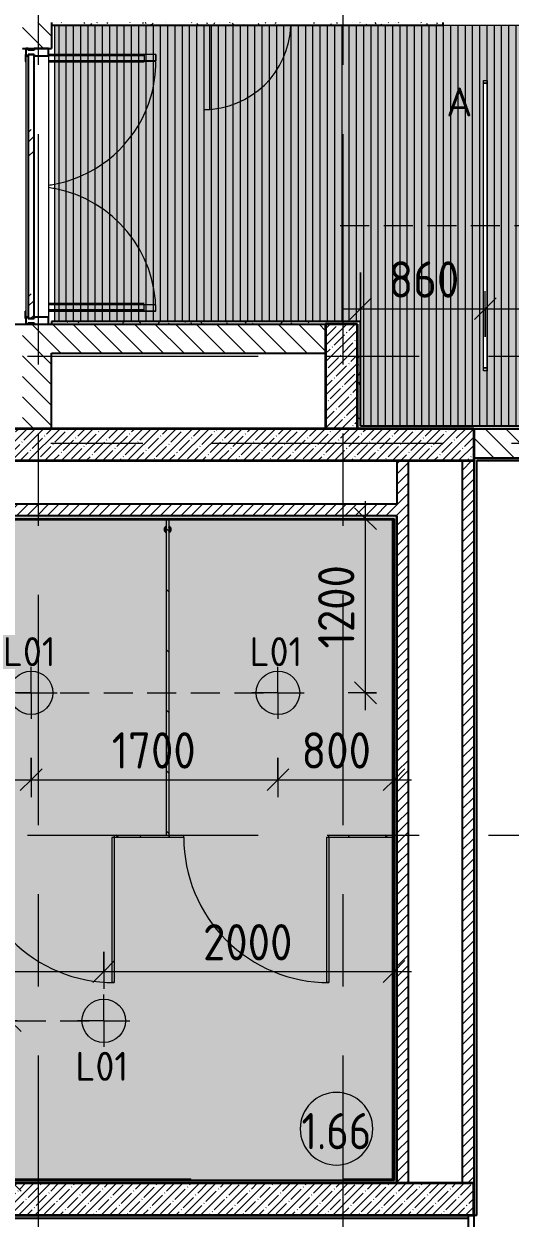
# Model space of a CAD drawing. Header units: millimetres. Extents: x 81425 to 274970, y -8553 to 29000.
# Drawn here: x 98510 to 101860, y 5160 to 13390 of the extents above; entities that cross this region are included whole.
import ezdxf

# ---------------------------------------------------------------- set-up
doc = ezdxf.new("R2010")
doc.units = ezdxf.units.MM
doc.linetypes.add('ADSK_Штрих_ш2 п1', pattern=[300, 200, -100])
doc.linetypes.add('Осевая', pattern=[3175, 635, -476.25, 1587.5, -476.25])
for name, color, linetype, lineweight in [('A-ANNO-DIMS', 7, 'Continuous', 9), ('A-ANNO-DIMS-100', 7, 'Continuous', 9), ('A-ANNO-NOTE', 7, 'Continuous', 9), ('A-AREA-IDEN', 7, 'Continuous', 9), ('A-CLNG-PATT', 7, 'Continuous', 9), ('A-DETL-2', 7, 'ADSK_Штрих_ш2 п1', 9), ('A-DETL-GENF', 7, 'Continuous', 9), ('A-DOOR', 7, 'Continuous', 9), ('A-DOOR-1', 7, 'Continuous', 13), ('A-GENM', 7, 'Continuous', 9), ('A-GLAZ-CURT', 7, 'Continuous', 9), ('A-GLAZ-CURT-1', 7, 'Continuous', 25), ('A-GLAZ-CWMG', 7, 'Continuous', 9), ('A-GLAZ-CWMG-1', 7, 'Continuous', 25), ('A-WALL', 7, 'Continuous', 9), ('E-LITE-EQPM-IDEN', 7, 'Continuous', 9), ('I-WALL', 7, 'Continuous', 9), ('Оси-2', 7, 'Осевая', 9)]:
    doc.layers.add(name, color=color, linetype=linetype, lineweight=lineweight)
for name, color, linetype, lineweight, true_color in [('A-CLNG-1', 7, 'Continuous', 9, 0xc0c0c0), ('A-WALL-1', 7, 'Continuous', 35, 0x3c3c3c), ('A-WALL-2', 7, 'Continuous', 25, 0x3c3c3c), ('A-WALL-FNSH-2', 7, 'Continuous', 13, 0x3c3c3c), ('E-LITE-EQPM-1', 1, 'Continuous', 9, 0xff0000), ('G-ANNO-TEXT-1', 1, 'Continuous', 9, 0xff0000)]:
    doc.layers.add(name, color=color, linetype=linetype, lineweight=lineweight, true_color=true_color)
doc.layers.add('A-CLNG-PATT-1', color=7, linetype='Continuous', lineweight=9, transparency=1)
doc.styles.add('GOST Common', font='GOST_Common.ttf', dxfattribs={"height": 200})
doc.styles.add('GOST Common_1', font='GOST_Common.ttf', dxfattribs={"width": 0.9, "height": 250})
doc.styles.add('ISOCPEUR', font='isocpeur.ttf', dxfattribs={"width": 0.9, "height": 250})
doc.styles.add('ISOCPEUR_1', font='isocpeur.ttf', dxfattribs={"height": 200})
doc.dimstyles.new('ISO-2_5_0_9К_БОЛЬШОЙ_1', dxfattribs={"dimscale": 304.8, "dimtxt": 248.995294, "dimasz": 0.492126, "dimexe": 0.393701, "dimexo": 0.984252, "dimgap": 0, "dimtad": 1, "dimdec": 0, "dimrnd": 10, "dimzin": 0, "dimdsep": 46, "dimtxsty": 'ISOCPEUR', "dimblk1": 'OBLIQUE', "dimblk2": 'OBLIQUE', "dimsah": 1, "dimcen": 0.09, "dimdle": 0.393701, "dimazin": 0, "dimtfac": 1, "dimtdec": 4, "dimtix": 1, "dimtmove": 0, "dimatfit": 3, "dimfxl": 1, "dimtvp": 1, "dimtolj": 1, "dimtzin": 0, "dimarcsym": 2})
pattern_1 = [(45, (0, 0), (-35.35534, 35.35534), [])]
pattern_2 = [(135, (0, 0), (-70.71068, -70.71068), [])]
pattern_3 = [(45, (0, 0), (-57.024626, 57.024626), []), (45, (57.025, 0), (-57.024626, 57.024626), [100.806, -20.161, 3.353, -16.808])]
pattern_4 = [(288.435, (99033.21, 7791), (416.50086, -832.99954), [158.05, -1159.038]), (319.399, (99083.19, 7641.06), (2499.010644, -2082.486787), [76.799, -3763.143]), (316.848, (98725, 7591.08), (6247.5402574, -5830.957739), [182.691, -8951.868]), (289.983, (98858.28, 7466.13), (1249.49393, -3332.002656), [97.5, -4777.508]), (270, (98891.6, 7791), (416.5, -416.5), [83.3, -333.2]), (298.443, (98891.6, 7707.7), (-2915.5071394, 5414.4962996), [227.365, -11140.87]), (264.289, (98999.89, 7507.78), (416.5263, 3748.496867), [83.716, -4102.058]), (309.806, (98991.56, 7424.48), (-1666.01521, 2082.48651), [65.059, -3187.91])]
pattern_5 = [(0, (0, 0), (121.92, 30.48), [10.058, -81.382, 10.058, -81.382, -487.68]), (0, (0, 0), (121.92, 30.48), [-182.88, 10.058, -172.822, 10.058, -81.382, -213.36]), (0, (0, 0), (121.92, 30.48), [-457.2, 10.058, -50.902, 10.058, -142.342]), (120, (45.72, 15.24), (-87.356454, 90.345817), [10.058, -81.382, 10.058, -81.382, -487.68]), (120, (45.72, 15.24), (-87.356454, 90.345817), [-182.88, 10.058, -172.822, 10.058, -81.382, -213.36]), (120, (45.72, 15.24), (-87.356454, 90.345817), [-457.2, 10.058, -50.902, 10.058, -142.342]), (240, (60.96, 76.2), (-34.563546, -120.825817), [10.058, -81.382, 10.058, -81.382, -487.68]), (240, (60.96, 76.2), (-34.563546, -120.825817), [-182.88, 10.058, -172.822, 10.058, -81.382, -213.36]), (240, (60.96, 76.2), (-34.563546, -120.825817), [-457.2, 10.058, -50.902, 10.058, -142.342])]

# ---------------------------------------------------------------- blocks, each defined once
blk = doc.blocks.new('131_Сантехническая перегородка_Дверь МГН - СД-1-30883454-План расстановки осветительного оборудования 1 этажа в осях 23-33')
at = {"layer": 'A-DOOR'}
h = blk.add_hatch(dxfattribs=at)
h.set_pattern_fill('FP_7', color=256, style=0, pattern_type=2)
h.set_pattern_definition(pattern_4)
h.paths.add_polyline_path([(1390, 8), (1010, 8), (1010, -8), (1390, -8)])
at = {"layer": 'A-GENM'}
h = blk.add_hatch(dxfattribs=at)
h.set_pattern_fill('FP_7', color=256, style=0, pattern_type=2)
h.set_pattern_definition(pattern_4)
h.paths.add_polyline_path([(-6, 8), (-370, 8), (-370, -8), (10, -8), (10, 8)])
at = {"layer": 'A-DOOR'}
for p, q in [((10, 1008), (26, 1008)), ((10, 8), (10, 1008)), ((26, 8), (26, 1008)), ((10, 8), (26, 8))]:
    blk.add_line(p, q, dxfattribs=at)
blk.add_arc((10, 8), 1000, 360, 90, dxfattribs=at)
at = {"layer": 'A-GENM'}
for p, q in [((-370, 8), (10, 8)), ((-370, -8), (-370, 8)), ((10, -8), (10, 8)), ((1010, 8), (1390, 8)), ((1010, -8), (1010, 8)), ((1390, -8), (1390, 8)), ((10, -8), (-370, -8)), ((1390, -8), (1010, -8))]:
    blk.add_line(p, q, dxfattribs=at)
blk = doc.blocks.new('110_Дверь_СКБ_1Ст - д-18 700x2100h_Технический шкаф ЭОМ и СС-23279316-План расстановки осветительного оборудования 1 этажа в осях 23-33')
at = {"layer": 'A-DOOR'}
blk.add_arc((312.5, 110), 600, 90, 178.08041, dxfattribs=at)
at = {"layer": 'A-DOOR-1'}
for p, q in [((312.5, 710), (272.5, 710)), ((272.5, 710), (272.5, 130)), ((312.5, 130), (312.5, 710))]:
    blk.add_line(p, q, dxfattribs=at)
blk = doc.blocks.new('131_Сантехническая перегородка 7 - СП-1-V38-План расстановки осветительного оборудования 1 этажа в осях 23-33')
at = {"layer": 'A-GENM'}
h = blk.add_hatch(dxfattribs=at)
h.set_pattern_fill('FP_55', color=256, style=0, pattern_type=2)
h.set_pattern_definition([(198.435, (9964.92, -99391.71), (-832.99954, -416.50086), [158.05, -1159.038]), (229.399, (9814.98, -99441.69), (-2082.486787, -2499.010644), [76.799, -3763.143]), (226.848, (9765, -99083.5), (-5830.957739, -6247.5402574), [182.691, -8951.868]), (199.983, (9640.05, -99216.78), (-3332.002656, -1249.49393), [97.5, -4777.508]), (180, (9964.9, -99250.1), (-416.5, -416.5), [83.3, -333.2]), (208.443, (9881.62, -99250.1), (5414.4962996, 2915.5071394), [227.365, -11140.87]), (174.289, (9681.7, -99358.39), (3748.496867, -416.5263), [83.716, -4102.058]), (219.806, (9598.4, -99350.06), (2082.48651, 1666.01521), [65.059, -3187.91])])
h.paths.add_polyline_path([(2165.9, -8), (2165.9, 8), (45.9, 8), (45.9, -8), (2161, -8)])
for p, q in [((-4.1, 8), (45.9, 8)), ((45.9, 8), (2165.9, 8)), ((45.9, -8), (-4.1, -8)), ((2165.9, -8), (45.9, -8))]:
    blk.add_line(p, q, dxfattribs=at)
at = {"layer": 'A-GENM', "flags": 128}
for points in [[(71.5, 8), (71.1, 8.5), (70.8, 9), (70.4, 9.5), (70, 9.9), (69.6, 10.4), (69.2, 10.8), (68.8, 11.2), (68.3, 11.6), (67.8, 12), (67.3, 12.3), (66.8, 12.7), (66.3, 13), (65.8, 13.3), (65.3, 13.6), (64.7, 13.8), (64.2, 14), (63.6, 14.3), (63, 14.4), (62.4, 14.6), (61.9, 14.7), (61.3, 14.9), (60.7, 14.9), (60.1, 15), (59.5, 15.1), (58.9, 15.1), (58.3, 15.1), (57.7, 15), (57.1, 15), (56.5, 14.9), (55.9, 14.8), (55.3, 14.7), (54.7, 14.5), (54.1, 14.4), (53.5, 14.2), (53, 13.9), (52.4, 13.7), (51.9, 13.4), (51.4, 13.2), (50.8, 12.9), (50.3, 12.5), (49.8, 12.2), (49.3, 11.8), (48.9, 11.4), (48.4, 11), (48, 10.6), (47.6, 10.2), (47.2, 9.7), (46.8, 9.3), (46.4, 8.8), (46.1, 8.3), (45.9, 8)], [(45.9, -8), (46.3, -8.5), (46.6, -9), (47, -9.5), (47.4, -9.9), (47.8, -10.4), (48.2, -10.8), (48.6, -11.2), (49.1, -11.6), (49.6, -12), (50, -12.3), (50.5, -12.7), (51.1, -13), (51.6, -13.3), (52.1, -13.6), (52.7, -13.8), (53.2, -14), (53.8, -14.3), (54.4, -14.4), (54.9, -14.6), (55.5, -14.7), (56.1, -14.9), (56.7, -14.9), (57.3, -15), (57.9, -15.1), (58.5, -15.1), (59.1, -15.1), (59.7, -15), (60.3, -15), (60.9, -14.9), (61.5, -14.8), (62.1, -14.7), (62.7, -14.5), (63.3, -14.4), (63.8, -14.2), (64.4, -13.9), (65, -13.7), (65.5, -13.4), (66, -13.2), (66.6, -12.9), (67.1, -12.5), (67.6, -12.2), (68, -11.8), (68.5, -11.4), (69, -11), (69.4, -10.6), (69.8, -10.2), (70.2, -9.7), (70.6, -9.3), (70.9, -8.8), (71.3, -8.3), (71.5, -8)]]:
    blk.add_lwpolyline(points, dxfattribs=at)
at = {"layer": 'A-GENM'}
for radius, start, end in [(24.6, 19.91127, 160.08873), (17.6, 28.97309, 151.02691), (15.1, 78.86994, 146.21892), (15.1, 33.78108, 53.12397), (24.6, 199.91127, 340.08873), (17.6, 208.97309, 331.02691), (15.1, 213.78108, 233.12397), (15.1, 258.86994, 326.21892)]:
    blk.add_arc((58.7, 0), radius, start, end, dxfattribs=at)
blk = doc.blocks.new('131_Сантехническая перегородка_Дверь МГН 2 - СД-1-30897608-План расстановки осветительного оборудования 1 этажа в осях 23-33')
at = {"layer": 'A-DOOR'}
h = blk.add_hatch(dxfattribs=at)
h.set_pattern_fill('FP_58', color=256, style=0, pattern_type=2)
h.set_pattern_definition([(288.435, (100513.21, 7791), (416.50086, -832.99954), [158.05, -1159.038]), (319.399, (100563.19, 7641.06), (2499.010644, -2082.486787), [76.799, -3763.143]), (316.848, (100205, 7591.08), (6247.5402574, -5830.957739), [182.691, -8951.868]), (289.983, (100338.28, 7466.13), (1249.49393, -3332.002656), [97.5, -4777.508]), (270, (100371.6, 7791), (416.5, -416.5), [83.3, -333.2]), (298.443, (100371.6, 7707.7), (-2915.5071394, 5414.4962996), [227.365, -11140.87]), (264.289, (100479.89, 7507.78), (416.5263, 3748.496867), [83.716, -4102.058]), (309.806, (100471.56, 7424.48), (-1666.01521, 2082.48651), [65.059, -3187.91])])
h.paths.add_polyline_path([(-427.5, 8), (-427.5, -8), (10, -8), (10, 8)])
for p, q in [((10, 1008), (26, 1008)), ((10, 8), (10, 1008)), ((26, 8), (26, 1008)), ((10, 8), (26, 8))]:
    blk.add_line(p, q, dxfattribs=at)
blk.add_arc((10, 8), 1000, 360, 90, dxfattribs=at)
at = {"layer": 'A-GENM'}
for p, q in [((-427.5, 8), (10, 8)), ((10, 8), (10, -8)), ((1010, 8), (1110, 8)), ((1010, 8), (1010, -8)), ((1110, 8), (1110, -8)), ((10, -8), (-427.5, -8)), ((1110, -8), (1010, -8))]:
    blk.add_line(p, q, dxfattribs=at)
blk = doc.blocks.new('Дверь_Витражная_остекление_ - ВВ-7 остекление-32349468-План расстановки осветительного оборудования 1 этажа в осях 23-33')
at = {"layer": 'A-DETL-GENF'}
for p, q in [((-910, 17), (-910, 20)), ((-910, 20), (-860, 20)), ((-860, 20), (-910, 20)), ((-910, 20), (-910, 17)), ((-860, 20), (-860, 17)), ((-860, 17), (-860, 20)), ((910, 20), (860, 20)), ((860, 20), (860, 17)), ((910, 20), (860, 20)), ((860, 20), (860, 17)), ((910, 17), (910, 20)), ((910, 17), (910, 20)), ((-860, -180.4), (-860, -140)), ((-860, -140), (-860, -180.4)), ((-850, -180.4), (-850, -140)), ((-815, -180.4), (-815, -140)), ((-815, -180.4), (-815, -140)), ((-806, -180.4), (-806, -140)), ((856, -180.4), (856, -140)), ((865, -180.4), (865, -140)), ((865, -140), (865, -180.4)), ((900, -180.4), (900, -140)), ((910, -180.4), (910, -140)), ((910, -180.4), (910, -140)), ((-860, -880), (-860, -180.4)), ((-860, -180.4), (-860, -880)), ((-850, -800), (-850, -180.4)), ((-815, -880), (-815, -180.4)), ((-815, -880), (-815, -180.4)), ((-806, -800), (-806, -180.4)), ((856, -800), (856, -180.4)), ((865, -880), (865, -180.4)), ((865, -180.4), (865, -880)), ((900, -800), (900, -180.4)), ((910, -880), (910, -180.4)), ((910, -880), (910, -180.4)), ((-860, -800), (-815, -800)), ((910, -800), (865, -800)), ((-860, -880), (-815, -880)), ((-860, -880), (-815, -880)), ((910, -880), (865, -880)), ((865, -880), (910, -880))]:
    blk.add_line(p, q, dxfattribs=at)
at = {"layer": 'A-DOOR'}
for p, q in [((-860, -180.4), (-860, -140)), ((860, -180.4), (860, -140)), ((-860, -880), (-860, -180.4)), ((860, -880), (860, -180.4))]:
    blk.add_line(p, q, dxfattribs=at)
for centre, start, end in [((-860, -20), 349.22305, 351.978), ((860, -20), 188.022, 190.77695), ((-860, -20), 270, 349.22305), ((860, -20), 190.77695, 196.36364), ((860, -20), 196.36364, 253.63636), ((860, -20), 253.63636, 270)]:
    blk.add_arc(centre, 860, start, end, dxfattribs=at)
blk = doc.blocks.new('Прямоугольный импост - Импост структурный с накладкой - 160мм Темный-32349419-План расстановки осветительного оборудования 1 этажа в осях 23-33')
at = {"layer": 'A-GLAZ-CWMG-1'}
for p, q in [((0, 17), (-50, 17)), ((-50, 17), (-50, 0)), ((-50, 0), (-40, 0)), ((-40, 0), (-40, -40)), ((-10, -40), (-10, 0)), ((-10, 0), (0, 0)), ((0, 0), (0, 17)), ((-40, -40), (-50, -40)), ((-50, -40), (-50, -140)), ((0, -40), (-10, -40)), ((0, -140), (0, -40)), ((-50, -140), (0, -140))]:
    blk.add_line(p, q, dxfattribs=at)
blk = doc.blocks.new('Системная панель - Стекло - 40мм-32349569-План расстановки осветительного оборудования 1 этажа в осях 23-33')
at = {"layer": 'A-GLAZ-CURT'}
h = blk.add_hatch(dxfattribs=at)
h.set_pattern_fill('FP_61', color=256, style=0, pattern_type=2)
h.set_pattern_definition([(135, (12170, -98639.58), (-282.8427, -282.8427), [200, -600]), (135, (12270, -98839.58), (-282.8427, -282.8427), [600, -200]), (135, (12370, -98439.58), (-282.8427, -282.8427), [200, -600])])
h.paths.add_polyline_path([(910, 40), (-910, 40), (-910, 0), (910, 0)])
at = {"layer": 'A-GLAZ-CURT-1'}
for p, q in [((910, 40), (-910, 40)), ((-910, 40), (-910, 0)), ((-910, 0), (910, 0)), ((910, 0), (910, 40))]:
    blk.add_line(p, q, dxfattribs=at)
blk = doc.blocks.new('Прямоугольный импост - Импост структурный с накладкой - 160мм Темный-31922943-План расстановки осветительного оборудования 1 этажа в осях 23-33')
at = {"layer": 'A-GLAZ-CWMG-1'}
for p, q in [((-50, 0), (-50, 17)), ((-50, 17), (0, 17)), ((-40, 0), (-50, 0)), ((-40, -40), (-40, 0)), ((0, 0), (-10, 0)), ((-10, 0), (-10, -40)), ((0, 17), (0, 0)), ((-50, -140), (-50, -40)), ((-50, -40), (-40, -40)), ((-10, -40), (0, -40)), ((0, -40), (0, -140)), ((0, -140), (-50, -140))]:
    blk.add_line(p, q, dxfattribs=at)
blk = doc.blocks.new('Прямоугольный импост - Импост структурный с накладкой - 160мм Темный-31920698-План расстановки осветительного оборудования 1 этажа в осях 23-33')
at = {"layer": 'A-GLAZ-CWMG'}
for p, q in [((98522.6, 13170), (98522.6, 11370)), ((98679.6, 13170), (98679.6, 11370))]:
    blk.add_line(p, q, dxfattribs=at)
blk = doc.blocks.new('Downlight - Strip - 2000 мм-27655400-План расстановки осветительного оборудования 1 этажа в осях 23-33')
at = {"layer": 'E-LITE-EQPM-1'}
for p, q in [((-1000, -231.3), (-1000, -205.9)), ((-1000, -205.9), (-980.9, -205.9)), ((-980.9, -231.3), (-1000, -231.3)), ((-980.9, -231.3), (-980.9, -205.9)), ((-980.9, -205.9), (981, -205.9)), ((-980.9, -205.9), (-980.9, -231.3)), ((-980.9, -231.3), (-980.9, -205.9)), ((-980.9, -205.9), (981, -205.9)), ((981, -231.3), (-980.9, -231.3)), ((981, -231.3), (-980.9, -231.3)), ((981, -205.9), (981, -231.3)), ((981, -231.3), (981, -205.9)), ((981, -205.9), (1000, -205.9)), ((981, -205.9), (981, -231.3)), ((1000, -231.3), (981, -231.3)), ((1000, -205.9), (1000, -231.3))]:
    blk.add_line(p, q, dxfattribs=at)
blk = doc.blocks.new('DIMBLOCK111-План расстановки осветительного оборудования 1 этажа в осях 23-33')
at = {"layer": 'A-ANNO-DIMS-100'}
for p, q in [((96360, 6995.4), (96360, 6739.6)), ((96360, 6859.6), (96360, 6995.4)), ((99060, 6995.4), (99060, 6739.6)), ((99060, 6859.6), (99060, 6995.4)), ((96360, 6859.6), (99060, 6859.6))]:
    blk.add_line(p, q, dxfattribs=at)
at = {"layer": 'A-ANNO-DIMS-100', "lineweight": 20}
for p, q in [((96360, 6859.6), (96435, 6934.6)), ((99060, 6859.6), (99135, 6934.6)), ((96360, 6859.6), (96285, 6784.6)), ((99060, 6859.6), (98985, 6784.6))]:
    blk.add_line(p, q, dxfattribs=at)
at = {"layer": 'A-ANNO-DIMS-100', "color": 0, "insert": (97394, 7186.2), "char_height": 250, "width": 758.478, "attachment_point": 1, "line_spacing_factor": 1.149209, "style": 'ISOCPEUR'}
blk.add_mtext('2700', dxfattribs=at)
blk = doc.blocks.new('_Oblique')
at = {"color": 0, "linetype": 'ByBlock', "lineweight": -2}
blk.add_line((-0.5, -0.5), (0.5, 0.5), dxfattribs=at)
blk = doc.blocks.new('DIMBLOCK112-План расстановки осветительного оборудования 1 этажа в осях 23-33')
at = {"layer": 'A-ANNO-DIMS-100'}
for p, q in [((99060, 6995.4), (99060, 6739.6)), ((99060, 6859.6), (99060, 6995.4)), ((101060, 6665.6), (101060, 6979.6)), ((99060, 6859.6), (101180, 6859.6)), ((101060, 6859.6), (101060, 6665.6))]:
    blk.add_line(p, q, dxfattribs=at)
at = {"layer": 'A-ANNO-DIMS-100', "lineweight": 20}
for p, q in [((99060, 6859.6), (99135, 6934.6)), ((101060, 6859.6), (101135, 6934.6)), ((99060, 6859.6), (98985, 6784.6)), ((101060, 6859.6), (100985, 6784.6))]:
    blk.add_line(p, q, dxfattribs=at)
at = {"layer": 'A-ANNO-DIMS-100', "color": 0, "insert": (99744, 7186.2), "char_height": 250, "width": 758.478, "attachment_point": 1, "line_spacing_factor": 1.149209, "style": 'ISOCPEUR'}
blk.add_mtext('2000', dxfattribs=at)
blk = doc.blocks.new('DIMBLOCK115-План расстановки осветительного оборудования 1 этажа в осях 23-33')
at = {"layer": 'A-ANNO-DIMS-100'}
for p, q in [((96860, 8332.5), (96860, 8061.4)), ((96860, 8181.4), (96860, 8332.5)), ((98560, 8332.5), (98560, 8061.4)), ((98560, 8181.4), (98560, 8332.5)), ((96860, 8181.4), (98560, 8181.4))]:
    blk.add_line(p, q, dxfattribs=at)
at = {"layer": 'A-ANNO-DIMS-100', "lineweight": 20}
for p, q in [((96860, 8181.4), (96935, 8256.4)), ((98560, 8181.4), (98635, 8256.4)), ((96860, 8181.4), (96785, 8106.4)), ((98560, 8181.4), (98485, 8106.4))]:
    blk.add_line(p, q, dxfattribs=at)
at = {"layer": 'A-ANNO-DIMS-100', "color": 0, "insert": (97415.5, 8508), "char_height": 250, "width": 706.764, "attachment_point": 1, "line_spacing_factor": 1.149209, "style": 'ISOCPEUR'}
blk.add_mtext('1700', dxfattribs=at)
blk = doc.blocks.new('DIMBLOCK116-План расстановки осветительного оборудования 1 этажа в осях 23-33')
at = {"layer": 'A-ANNO-DIMS-100'}
for p, q in [((98560, 8332.5), (98560, 8061.4)), ((98560, 8181.4), (98560, 8332.5)), ((100260, 8332.5), (100260, 8061.4)), ((100260, 8181.4), (100260, 8332.5)), ((98560, 8181.4), (100260, 8181.4))]:
    blk.add_line(p, q, dxfattribs=at)
at = {"layer": 'A-ANNO-DIMS-100', "lineweight": 20}
for p, q in [((98560, 8181.4), (98635, 8256.4)), ((100260, 8181.4), (100335, 8256.4)), ((98560, 8181.4), (98485, 8106.4)), ((100260, 8181.4), (100185, 8106.4))]:
    blk.add_line(p, q, dxfattribs=at)
at = {"layer": 'A-ANNO-DIMS-100', "color": 0, "insert": (99115.5, 8508), "char_height": 250, "width": 706.764, "attachment_point": 1, "line_spacing_factor": 1.149209, "style": 'ISOCPEUR'}
blk.add_mtext('1700', dxfattribs=at)
blk = doc.blocks.new('DIMBLOCK117-План расстановки осветительного оборудования 1 этажа в осях 23-33')
at = {"layer": 'A-ANNO-DIMS-100'}
for p, q in [((100260, 8332.5), (100260, 8061.4)), ((100260, 8181.4), (100260, 8332.5)), ((101060, 7987.4), (101060, 8301.4)), ((100260, 8181.4), (101180, 8181.4)), ((101060, 8181.4), (101060, 7987.4))]:
    blk.add_line(p, q, dxfattribs=at)
at = {"layer": 'A-ANNO-DIMS-100', "lineweight": 20}
for p, q in [((100260, 8181.4), (100335, 8256.4)), ((101060, 8181.4), (101135, 8256.4)), ((100260, 8181.4), (100185, 8106.4)), ((101060, 8181.4), (100985, 8106.4))]:
    blk.add_line(p, q, dxfattribs=at)
at = {"layer": 'A-ANNO-DIMS-100', "color": 0, "insert": (100423, 8508), "char_height": 250, "width": 568.858, "attachment_point": 1, "line_spacing_factor": 1.149209, "style": 'ISOCPEUR'}
blk.add_mtext('800', dxfattribs=at)
blk = doc.blocks.new('DIMBLOCK118-План расстановки осветительного оборудования 1 этажа в осях 23-33')
at = {"layer": 'A-ANNO-DIMS-100', "lineweight": 20}
for p, q in [((98415.4, 6520), (98340.4, 6595)), ((98415.4, 6520), (98490.4, 6445)), ((98415.4, 5420), (98340.4, 5495)), ((98415.4, 5420), (98490.4, 5345))]:
    blk.add_line(p, q, dxfattribs=at)
at = {"layer": 'A-ANNO-DIMS-100'}
for p, q in [((98415.4, 6640), (98415.4, 5300)), ((98462.5, 6520), (98295.4, 6520)), ((98415.4, 6520), (98462.5, 6520)), ((98221.4, 5420), (98535.4, 5420)), ((98415.4, 5420), (98221.4, 5420))]:
    blk.add_line(p, q, dxfattribs=at)
at = {"layer": 'A-ANNO-DIMS-100', "color": 0, "insert": (98088.7, 5697.1), "char_height": 250, "width": 655.049, "attachment_point": 1, "rotation": 90, "line_spacing_factor": 1.149209, "style": 'ISOCPEUR'}
blk.add_mtext('1100', dxfattribs=at)
blk = doc.blocks.new('DIMBLOCK119-План расстановки осветительного оборудования 1 этажа в осях 23-33')
at = {"layer": 'A-ANNO-DIMS-100', "lineweight": 20}
for p, q in [((100863.6, 9980), (100788.6, 10055)), ((100863.6, 9980), (100938.6, 9905)), ((100863.6, 8780), (100788.6, 8855)), ((100863.6, 8780), (100938.6, 8705))]:
    blk.add_line(p, q, dxfattribs=at)
at = {"layer": 'A-ANNO-DIMS-100'}
for p, q in [((100863.6, 8660), (100863.6, 10100)), ((101057.5, 9980), (100743.6, 9980)), ((100863.6, 9980), (101057.5, 9980)), ((100938.3, 8780), (100743.6, 8780)), ((100863.6, 8780), (100938.3, 8780))]:
    blk.add_line(p, q, dxfattribs=at)
at = {"layer": 'A-ANNO-DIMS-100', "color": 0, "insert": (100537, 9085.5), "char_height": 250, "width": 706.764, "attachment_point": 1, "rotation": 90, "line_spacing_factor": 1.149209, "style": 'ISOCPEUR'}
blk.add_mtext('1200', dxfattribs=at)
blk = doc.blocks.new('Марка_Помещения - Номер-25198446-План расстановки осветительного оборудования 1 этажа в осях 23-33')
at = {"layer": 'A-AREA-IDEN'}
for start, end in [(360, 180), (180, 360)]:
    blk.add_arc((0, 0), 2.5, start, end, dxfattribs=at)
blk = doc.blocks.new('DIMBLOCK145-План расстановки осветительного оборудования 1 этажа в осях 23-33')
at = {"layer": 'A-ANNO-DIMS-100'}
for p, q in [((100830, 11677.1), (100830, 11306.9)), ((100830, 11426.9), (100830, 11677.1)), ((101689, 11232.9), (101689, 11546.9)), ((100710, 11426.9), (101689, 11426.9)), ((101689, 11426.9), (101689, 11232.9))]:
    blk.add_line(p, q, dxfattribs=at)
at = {"layer": 'A-ANNO-DIMS-100', "lineweight": 20}
for p, q in [((100830, 11426.9), (100905, 11501.9)), ((101689, 11426.9), (101764, 11501.9)), ((100830, 11426.9), (100755, 11351.9)), ((101689, 11426.9), (101614, 11351.9))]:
    blk.add_line(p, q, dxfattribs=at)
at = {"layer": 'A-ANNO-DIMS-100', "color": 0, "insert": (101022.5, 11753.5), "char_height": 250, "width": 568.858, "attachment_point": 1, "line_spacing_factor": 1.149209, "style": 'ISOCPEUR'}
blk.add_mtext('860', dxfattribs=at)
blk = doc.blocks.new('DIMBLOCK146-План расстановки осветительного оборудования 1 этажа в осях 23-33')
at = {"layer": 'A-ANNO-DIMS-100'}
for p, q in [((101689, 11232.9), (101689, 11546.9)), ((105189, 11232.9), (105189, 11546.9)), ((101689, 11426.9), (105189, 11426.9)), ((101689, 11426.9), (101689, 11232.9)), ((105189, 11426.9), (105189, 11232.9))]:
    blk.add_line(p, q, dxfattribs=at)
at = {"layer": 'A-ANNO-DIMS-100', "lineweight": 20}
for p, q in [((101689, 11426.9), (101764, 11501.9)), ((105189, 11426.9), (105264, 11501.9)), ((101689, 11426.9), (101614, 11351.9)), ((105189, 11426.9), (105114, 11351.9))]:
    blk.add_line(p, q, dxfattribs=at)
at = {"layer": 'A-ANNO-DIMS-100', "color": 0, "insert": (103123, 11753.5), "char_height": 250, "width": 758.478, "attachment_point": 1, "line_spacing_factor": 1.149209, "style": 'ISOCPEUR'}
blk.add_mtext('3500', dxfattribs=at)

msp = doc.modelspace()

# ---------------------------------------------------------------- hatches: boundary and pattern name
at = {"layer": 'A-CLNG-PATT'}
h = msp.add_hatch(dxfattribs=at)
h.set_pattern_fill('FP_62', color=256, style=0, pattern_type=2)
h.set_pattern_definition([(270, (98801.686, 2746.686), (50, 3e-15), [])])
h.paths.add_polyline_path([(108676.3, 10620), (121190, 10621), (121189, 12430), (120360, 12430), (120359, 13380), (98720, 13380), (98720, 11340), (100829, 11340), (100830, 10620), (108467.7, 10620)])
h.paths.add_polyline_path([(119201.7, 11019.1), (119176.3, 11019.1), (119176.3, 12981), (119201.7, 12981), (119201.7, 12322.7)])
h.paths.add_polyline_path([(115701.7, 11019.1), (115676.3, 11019.1), (115676.3, 12981), (115701.7, 12981), (115701.7, 11998.3)])
h.paths.add_polyline_path([(112176.3, 11019.1), (112176.3, 12981), (112201.7, 12981), (112201.7, 11019.1)])
h.paths.add_polyline_path([(108676.3, 11019.1), (108676.3, 12981), (108701.7, 12981), (108701.7, 11019.1)])
h.paths.add_polyline_path([(105176.3, 11019.1), (105176.3, 12981), (105201.7, 12981), (105201.7, 11019.1)])
h.paths.add_polyline_path([(101676.3, 11019.1), (101676.3, 12981), (101701.7, 12981), (101701.7, 11019.1)])
at = {"layer": 'A-CLNG-PATT-1'}
h = msp.add_hatch(color=256, dxfattribs=at)
h.paths.add_polyline_path([(112462, 10620), (121190, 10621), (121189, 12430), (120360, 12430), (120359, 13380), (98720, 13380), (98720, 11340), (100829, 11340), (100830, 10620), (112201.7, 10620)])
h.paths.add_polyline_path([(119201.7, 11019.1), (119176.3, 11019.1), (119176.3, 12981), (119201.7, 12981), (119201.7, 11340)])
h.paths.add_polyline_path([(115701.7, 11019.1), (115676.3, 11019.1), (115676.3, 12981), (115701.7, 12981), (115701.7, 11340)])
h.paths.add_polyline_path([(112201.7, 11019.1), (112176.3, 11019.1), (112176.3, 12981), (112201.7, 12981), (112201.7, 11181.3)])
h.paths.add_polyline_path([(108676.3, 11019.1), (108676.3, 12981), (108701.7, 12981), (108701.7, 11019.1)])
h.paths.add_polyline_path([(105176.3, 11019.1), (105176.3, 12981), (105201.7, 12981), (105201.7, 11019.1)])
h.paths.add_polyline_path([(101676.3, 11019.1), (101676.3, 12981), (101701.7, 12981), (101701.7, 11019.1)])
msp.add_hatch(color=256, dxfattribs=at).paths.add_polyline_path([(98261.8, 5420), (101060, 5420), (101060, 9980), (94310, 9980), (94310, 8080), (94540, 8080), (94540, 5850), (95360, 5850), (95360, 5650), (97940, 5650), (97940, 5420)])
at = {"layer": 'I-WALL'}
h = msp.add_hatch(dxfattribs=at)
h.set_pattern_fill('FP_3', color=256, style=0, pattern_type=2)
h.set_pattern_definition(pattern_2)
h.paths.add_polyline_path([(98500, 10600), (98700, 10600), (98700, 11320), (98500, 11320), (98500, 11120)])
h.paths.add_polyline_path([(98700, 13220), (98700, 13400), (98500, 13400), (98500, 13220)])
h = msp.add_hatch(dxfattribs=at)
h.set_pattern_fill('FP_38', color=256, style=0, pattern_type=2)
h.set_pattern_definition(pattern_5)
h.paths.add_polyline_path([(101398, 13380), (101399, 13380), (101398, 13400), (98700, 13400), (98700, 13380), (101100, 13380)])
h = msp.add_hatch(dxfattribs=at)
h.set_pattern_fill('FP_38', color=256, style=0, pattern_type=2)
h.set_pattern_definition(pattern_5)
h.paths.add_polyline_path([(100809, 11320), (100809, 11340), (98700, 11340), (98700, 11320), (100479, 11320)])
h = msp.add_hatch(dxfattribs=at)
h.set_pattern_fill('FP_3', color=256, style=0, pattern_type=2)
h.set_pattern_definition(pattern_2)
h.paths.add_polyline_path([(100479, 11120), (100589, 11120), (100589, 11320), (98700, 11320), (98700, 11120), (99147.5, 11120)])
h = msp.add_hatch(dxfattribs=at)
h.set_pattern_fill('FP_1', color=256, style=0, pattern_type=2)
h.set_pattern_definition(pattern_3)
h.paths.add_polyline_path([(100809, 10600), (100809, 11320), (100589, 11320), (100589, 10600)])
h = msp.add_hatch(dxfattribs=at)
h.set_pattern_fill('FP_38', color=256, style=0, pattern_type=2)
h.set_pattern_definition(pattern_5)
h.paths.add_polyline_path([(100809, 10620), (100829, 10620), (100829, 11340), (100809, 11340), (100809, 11181.3)])
h = msp.add_hatch(dxfattribs=at)
h.set_pattern_fill('FP_38', color=256, style=0, pattern_type=2)
h.set_pattern_definition(pattern_5)
h.paths.add_polyline_path([(121190, 10600), (121190, 10620), (100809, 10620), (100809, 10600), (120450.8, 10600)])
h = msp.add_hatch(dxfattribs=at)
h.set_pattern_fill('FP_3', color=256, style=0, pattern_type=2)
h.set_pattern_definition(pattern_2)
h.paths.add_polyline_path([(107130, 10400), (107130, 10600), (101610, 10600), (101610, 10400), (105804.8, 10400)])
h.paths.add_polyline_path([(93821.7, 10400), (94210, 10400), (94210, 10600), (89610, 10600), (89610, 10400), (93156, 10400)])
h = msp.add_hatch(dxfattribs=at)
h.set_pattern_fill('FP_1', color=256, style=0, pattern_type=2)
h.set_pattern_definition(pattern_3)
h.paths.add_polyline_path([(101610, 10380), (101610, 10600), (94210, 10600), (94210, 10380), (100479, 10380)])
h = msp.add_hatch(dxfattribs=at)
h.set_pattern_fill('FP_2', color=256, style=0, pattern_type=2)
h.set_pattern_definition(pattern_1)
h.paths.add_polyline_path([(101080, 5400), (101160, 5400), (101160, 10380), (101080, 10380), (101080, 7527.7)])
h = msp.add_hatch(dxfattribs=at)
h.set_pattern_fill('FP_2', color=256, style=0, pattern_type=2)
h.set_pattern_definition(pattern_1)
h.paths.add_polyline_path([(101610, 5400), (101610, 10380), (101530, 10380), (101530, 5400)])
h = msp.add_hatch(dxfattribs=at)
h.set_pattern_fill('FP_38', color=256, style=0, pattern_type=2)
h.set_pattern_definition(pattern_5)
h.paths.add_polyline_path([(101630, 5180), (101630, 10400), (101610, 10400), (101610, 5180)])
h = msp.add_hatch(dxfattribs=at)
h.set_pattern_fill('FP_38', color=256, style=0, pattern_type=2)
h.set_pattern_definition(pattern_5)
h.paths.add_polyline_path([(107110, 10380), (107130, 10380), (107130, 10400), (101630, 10400), (101630, 10380), (107109.5, 10380)])
h = msp.add_hatch(dxfattribs=at)
h.set_pattern_fill('FP_2', color=256, style=0, pattern_type=2)
h.set_pattern_definition(pattern_1)
h.paths.add_polyline_path([(101080, 10000), (101080, 10080), (94290, 10080), (94290, 10000), (100479, 10000)])
h = msp.add_hatch(dxfattribs=at)
h.set_pattern_fill('FP_38', color=256, style=0, pattern_type=2)
h.set_pattern_definition(pattern_5)
h.paths.add_polyline_path([(101060, 9980), (101080, 9980), (101080, 10000), (94310, 10000), (94310, 9980), (100479, 9980)])
h = msp.add_hatch(dxfattribs=at)
h.set_pattern_fill('FP_38', color=256, style=0, pattern_type=2)
h.set_pattern_definition(pattern_5)
h.paths.add_polyline_path([(101080, 5420), (101080, 9980), (101060, 9980), (101060, 5420)])
h = msp.add_hatch(dxfattribs=at)
h.set_pattern_fill('FP_1', color=256, style=0, pattern_type=2)
h.set_pattern_definition(pattern_3)
h.paths.add_polyline_path([(101570, 5180), (101610, 5180), (101610, 5400), (94210, 5400), (94210, 5180), (100479, 5180)])
h = msp.add_hatch(dxfattribs=at)
h.set_pattern_fill('FP_38', color=256, style=0, pattern_type=2)
h.set_pattern_definition(pattern_5)
h.paths.add_polyline_path([(100479, 5400), (101080, 5400), (101080, 5420), (97920, 5420), (97920, 5400)])
h = msp.add_hatch(dxfattribs=at)
h.set_pattern_fill('FP_38', color=256, style=0, pattern_type=2)
h.set_pattern_definition(pattern_5)
h.paths.add_polyline_path([(101569, 5160), (101570, 5160), (101570, 5180), (94210, 5180), (94210, 5160), (100479, 5160)])

# ---------------------------------------------------------------- linework, layer by layer
at = {"layer": 'A-ANNO-NOTE'}
for p, q in [((98560, 8780), (98560, 8960)), ((100260, 8780), (100260, 8960)), ((98560, 8780), (98380, 8780)), ((98560, 8780), (98560, 8600)), ((98560, 8780), (98740, 8780)), ((100260, 8780), (100080, 8780)), ((100260, 8780), (100260, 8600)), ((100260, 8780), (100440, 8780)), ((99060, 6520), (99060, 6700)), ((99060, 6520), (98880, 6520)), ((99060, 6520), (99060, 6340)), ((99060, 6520), (99240, 6520))]:
    msp.add_line(p, q, dxfattribs=at)
for centre in [(98560, 8780), (100260, 8780), (99060, 6520)]:
    msp.add_circle(centre, 150, dxfattribs=at)
at = {"layer": 'A-CLNG-1'}
for p, q in [((98720, 13380), (98720, 11340)), ((105400, 13380), (101399, 13380))]:
    msp.add_line(p, q, dxfattribs=at)
at = {"layer": 'A-DETL-2'}
for p, q in [((100690, 12000), (124794, 12000)), ((95160, 8780), (100260, 8780)), ((96360, 6520), (99060, 6520))]:
    msp.add_line(p, q, dxfattribs=at)
at = {"layer": 'A-WALL'}
for p, q in [((101611, 5180), (101611, 5179)), ((101630, 5180), (101631, 5180))]:
    msp.add_line(p, q, dxfattribs=at)
at = {"layer": 'A-WALL-1'}
for p, q in [((100589, 11320), (100589, 10600)), ((100809, 11320), (100589, 11320)), ((100809, 10600), (100809, 11320)), ((101610, 10600), (94210, 10600)), ((101610, 10600), (101610, 10380)), ((94210, 10380), (101610, 10380)), ((101610, 5400), (94210, 5400)), ((101610, 5180), (101610, 5400)), ((94210, 5180), (101610, 5180))]:
    msp.add_line(p, q, dxfattribs=at)
at = {"layer": 'A-WALL-2'}
for p, q in [((98700, 13400), (98700, 13220)), ((101398, 13380), (98700, 13380)), ((101398, 13380), (101398, 13379)), ((101398, 13379), (101399, 13379)), ((101399, 13379), (101399, 13400)), ((98500, 13220), (98700, 13220)), ((97639, 11320), (100589, 11320)), ((100829, 11340), (98700, 11340)), ((98700, 11340), (98700, 11320)), ((100829, 10620), (100829, 11340)), ((98700, 10600), (98700, 11120)), ((98700, 11120), (100589, 11120)), ((100829, 10620), (121190, 10620)), ((101610, 10600), (121210, 10600)), ((101080, 10380), (101080, 10080)), ((101160, 5400), (101160, 10380)), ((101530, 10380), (101530, 5400)), ((101610, 10400), (107130, 10400)), ((101610, 10380), (101610, 520)), ((101630, 5180), (101630, 10380)), ((107110, 10380), (101630, 10380)), ((101080, 10080), (94290, 10080)), ((101080, 10000), (94290, 10000)), ((94310, 9980), (101060, 9980)), ((101060, 9980), (101060, 5420)), ((101080, 10000), (101080, 5400)), ((101080, 5400), (101080, 10000)), ((101060, 5420), (97940, 5420)), ((94190, 5160), (101570, 5160)), ((101570, 5180), (101570, 500)), ((101610, 5180), (101630, 5180))]:
    msp.add_line(p, q, dxfattribs=at)
at = {"layer": 'A-WALL-FNSH-2'}
for p, q in [((98710, 13380), (98710, 13379)), ((98710, 13379), (101398, 13379)), ((100830, 11341), (98710, 11341)), ((98710, 11341), (98710, 11340)), ((100830, 10621), (100830, 11341)), ((121189, 10621), (100830, 10621)), ((101631, 10379), (107109.5, 10379)), ((101631, 5179), (101631, 10379)), ((101611, 521), (101611, 5179)), ((101611, 5179), (101631, 5179))]:
    msp.add_line(p, q, dxfattribs=at)
at = {"layer": 'I-WALL'}
for p, q in [((101060, 9969), (94310, 9969)), ((101059, 9979), (94311, 9979)), ((101049, 5420.8), (101049, 9980)), ((101059, 5421), (101059, 9978.6)), ((97941, 5421), (101059, 5421)), ((97951, 5431), (99660, 5431)), ((99660, 5420), (99660, 5431)), ((100710, 5431), (101060, 5431)), ((100710, 5431), (100710, 5420))]:
    msp.add_line(p, q, dxfattribs=at)
at = {"layer": 'Оси-2'}
for p, q in [((100710, 406.8), (100710, 19528.3)), ((98610, 406.8), (98610, 19415.1)), ((84724.5, 11100), (122788, 11100)), ((85994.5, 10500), (122788, 10500)), ((84724.5, 7800), (122788, 7800))]:
    msp.add_line(p, q, dxfattribs=at)

# ---------------------------------------------------------------- block references
at = {"layer": 'A-AREA-IDEN', "xscale": 99.99999999999993, "yscale": 99.99999999999993, "zscale": 99.99999999999993}
msp.add_blockref('Марка_Помещения - Номер-25198446-План расстановки осветительного оборудования 1 этажа в осях 23-33', (100664, 5776), dxfattribs=at)
at = {"layer": 'A-DOOR'}
for name, p, rotation in [('110_Дверь_СКБ_1Ст - д-18 700x2100h_Технический шкаф ЭОМ и СС-23279316-План расстановки осветительного оборудования 1 этажа в осях 23-33', (100062.5, 13510), 180), ('Дверь_Витражная_остекление_ - ВВ-7 остекление-32349468-План расстановки осветительного оборудования 1 этажа в осях 23-33', (98539.6, 12270), 89.99999999999993)]:
    msp.add_blockref(name, p, dxfattribs=dict(at, rotation=rotation))
at = {"layer": 'A-GENM'}
for name, p, rotation in [('131_Сантехническая перегородка 7 - СП-1-V38-План расстановки осветительного оборудования 1 этажа в осях 23-33', (99500, 9964.9), 269.9999999999999), ('131_Сантехническая перегородка_Дверь МГН - СД-1-30883454-План расстановки осветительного оборудования 1 этажа в осях 23-33', (99141.5, 7791), 180), ('131_Сантехническая перегородка_Дверь МГН 2 - СД-1-30897608-План расстановки осветительного оборудования 1 этажа в осях 23-33', (100621.5, 7791), 180)]:
    msp.add_blockref(name, p, dxfattribs=dict(at, rotation=rotation))
at = {"layer": 'A-GLAZ-CURT', "rotation": 269.9999999999999}
msp.add_blockref('Системная панель - Стекло - 40мм-32349569-План расстановки осветительного оборудования 1 этажа в осях 23-33', (98539.6, 12270), dxfattribs=at)
at = {"layer": 'A-GLAZ-CWMG', "rotation": 89.99999999999993}
msp.add_blockref('Прямоугольный импост - Импост структурный с накладкой - 160мм Темный-32349419-План расстановки осветительного оборудования 1 этажа в осях 23-33', (98539.6, 13220), dxfattribs=at)
at = {"layer": 'A-GLAZ-CWMG'}
msp.add_blockref('Прямоугольный импост - Импост структурный с накладкой - 160мм Темный-31920698-План расстановки осветительного оборудования 1 этажа в осях 23-33', (0, 0), dxfattribs=at)
at = {"layer": 'A-GLAZ-CWMG', "extrusion": (0, 0, -1), "rotation": 270.0000000000001}
msp.add_blockref('Прямоугольный импост - Импост структурный с накладкой - 160мм Темный-31922943-План расстановки осветительного оборудования 1 этажа в осях 23-33', (-98539.6, 11320), dxfattribs=at)
at = {"layer": 'E-LITE-EQPM-1', "rotation": 89.9999999999999}
msp.add_blockref('Downlight - Strip - 2000 мм-27655400-План расстановки осветительного оборудования 1 этажа в осях 23-33', (101470.4, 12000), dxfattribs=at)

# ---------------------------------------------------------------- texts
at = {"layer": 'A-AREA-IDEN', "insert": (100422.1, 5884.6), "char_height": 250, "width": 606.076, "attachment_point": 1, "style": 'GOST Common_1'}
msp.add_mtext('1.66', dxfattribs=at)
at = {"layer": 'E-LITE-EQPM-IDEN', "char_height": 200, "width": 472.996, "attachment_point": 1, "style": 'GOST Common'}
for insert in [(98365.4, 9163.8), (100065.4, 9163.8), (98865.4, 6306.1)]:
    msp.add_mtext('L01', dxfattribs=dict(at, insert=insert))
at = {"layer": 'G-ANNO-TEXT-1', "insert": (101420.4, 12951.9), "char_height": 200, "width": 224.472, "attachment_point": 1, "style": 'ISOCPEUR_1'}
msp.add_mtext('\\fISOCPEUR|b0|i0|c204|p34|;А', dxfattribs=at)

# ---------------------------------------------------------------- dimensions: what is measured, and where the dimension line sits
at = {"layer": 'A-ANNO-DIMS'}
for base, p1, p2, override, picture, middle in [((101689, 11426.9), (100830, 11377.1), (101689, 11532.9), {"dimpost": '<>', "dimfxl": 873.020253}, 'DIMBLOCK145-План расстановки осветительного оборудования 1 этажа в осях 23-33', (101259.5, 11551.9)), ((105189, 11426.9), (101689, 11532.9), (105189, 11532.9), {"dimpost": '<>', "dimfxl": 3500}, 'DIMBLOCK146-План расстановки осветительного оборудования 1 этажа в осях 23-33', (103439, 11551.9)), ((98560, 8181.4), (96860, 8632.5), (98560, 8632.5), {"dimpost": '<>', "dimfxl": 1700}, 'DIMBLOCK115-План расстановки осветительного оборудования 1 этажа в осях 23-33', (97710, 8306.4)), ((100260, 8181.4), (98560, 8632.5), (100260, 8632.5), {"dimpost": '<>', "dimfxl": 1700}, 'DIMBLOCK116-План расстановки осветительного оборудования 1 этажа в осях 23-33', (99410, 8306.4)), ((101060, 8181.4), (100260, 8632.5), (101060, 8287.4), {"dimpost": '<>', "dimfxl": 871.252268}, 'DIMBLOCK117-План расстановки осветительного оборудования 1 этажа в осях 23-33', (100660, 8306.4)), ((99060, 6859.6), (96360, 6695.4), (99060, 6695.4), {"dimpost": '<>', "dimfxl": 2700}, 'DIMBLOCK111-План расстановки осветительного оборудования 1 этажа в осях 23-33', (97710, 6984.6)), ((101060, 6859.6), (99060, 6695.4), (101060, 6965.6), {"dimpost": '<>', "dimfxl": 2018.174966}, 'DIMBLOCK112-План расстановки осветительного оборудования 1 этажа в осях 23-33', (100060, 6984.6))]:
    dim = msp.add_linear_dim(base=base, p1=p1, p2=p2, dimstyle='ISO-2_5_0_9К_БОЛЬШОЙ_1', override=override, dxfattribs=at)
    dim.commit()
    dim.dimension.update_dxf_attribs({"geometry": picture, "text_midpoint": middle})
for base, p1, p2, override, picture, middle in [((100863.6, 9980), (100638.3, 8780), (100757.5, 9980), {"dimpost": '<>', "dimfxl": 1205.909006}, 'DIMBLOCK119-План расстановки осветительного оборудования 1 этажа в осях 23-33', (100738.6, 9380)), ((98415.4, 5420), (98762.5, 6520), (98521.4, 5420), {"dimpost": '<>', "dimfxl": 1126.106416}, 'DIMBLOCK118-План расстановки осветительного оборудования 1 этажа в осях 23-33', (98290.4, 5970))]:
    dim = msp.add_linear_dim(base=base, p1=p1, p2=p2, angle=90, dimstyle='ISO-2_5_0_9К_БОЛЬШОЙ_1', override=override, dxfattribs=at)
    dim.commit()
    dim.dimension.update_dxf_attribs({"geometry": picture, "text_midpoint": middle})

doc.saveas('drawing.dxf')
